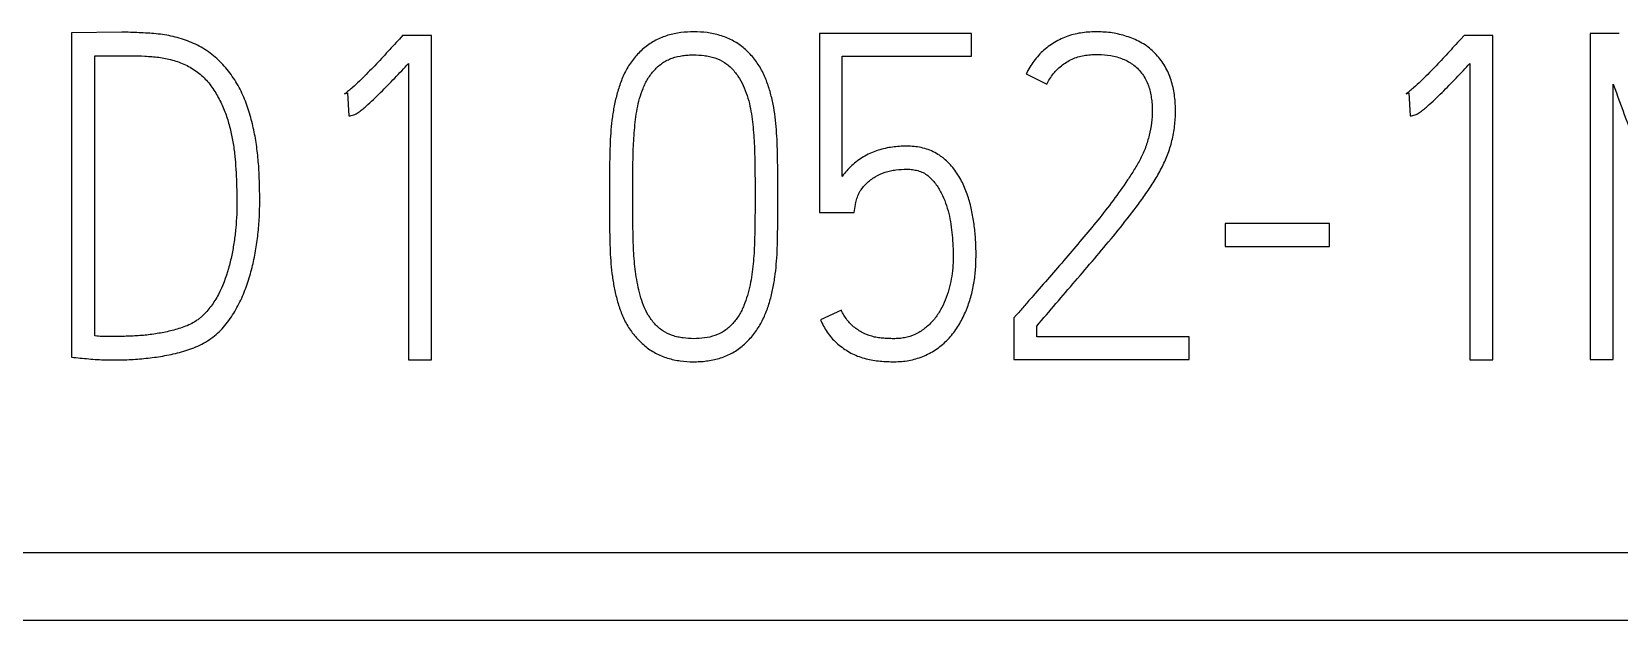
# Model space of a CAD drawing. Extents: x 0 to 420, y 0 to 297.
# Drawn here: x 142.26 to 150.06, y 167.31 to 170.2 of the extents above; entities that cross this region are included whole.
import ezdxf

# ---------------------------------------------------------------- set-up
doc = ezdxf.new("R2010")
doc.units = 0
doc.header["$LTSCALE"] = 23.1
doc.layers.add('10000_FRONT', color=7, linetype='CONTINUOUS')
doc.layers.add('10500_FRONT_LABELING', color=7, linetype='CONTINUOUS')

msp = doc.modelspace()

# ---------------------------------------------------------------- linework, layer by layer
at = {"layer": '10000_FRONT', "color": 7, "linetype": 'CONTINUOUS'}
for p, q in [((132.4961, 167.642), (161.6961, 167.642)), ((96.8961, 167.309), (161.6961, 167.309))]:
    msp.add_line(p, q, dxfattribs=at)
at = {"layer": '10500_FRONT_LABELING', "color": 7, "linetype": 'CONTINUOUS'}
for p, q in [((142.7048, 170.1961), (142.4582, 170.1939)), ((142.4582, 170.1939), (142.4582, 168.6005)), ((144.0832, 170.1806), (144.0675, 170.1628)), ((144.2244, 170.1806), (144.0832, 170.1806)), ((144.2244, 168.5872), (144.2244, 170.1806)), ((146.1295, 170.1894), (146.1295, 169.3107)), ((146.8759, 170.1894), (146.1295, 170.1894)), ((146.8759, 170.0785), (146.8759, 170.1894)), ((149.2943, 170.1806), (149.2786, 170.1628)), ((149.4355, 170.1806), (149.2943, 170.1806)), ((149.4355, 168.5872), (149.4355, 170.1806)), ((149.9129, 170.1894), (149.9129, 168.5894)), ((150.0563, 170.1894), (149.9129, 170.1894)), ((142.5725, 168.7048), (142.5725, 170.0807)), ((142.5725, 170.0807), (142.7496, 170.0807)), ((146.2416, 169.4882), (146.2416, 170.0785)), ((146.2416, 170.0785), (146.8759, 170.0785)), ((144.1123, 170.043), (144.1123, 168.5872)), ((147.1448, 169.9919), (147.2457, 169.9409)), ((149.3234, 170.043), (149.3234, 168.5872)), ((150.0272, 168.5894), (150.0272, 169.9409)), ((143.7985, 169.8943), (143.812, 169.8987)), ((143.812, 169.8987), (143.8187, 169.7856)), ((149.0096, 169.8943), (149.0231, 169.8987)), ((149.0231, 169.8987), (149.0298, 169.7856)), ((145.0985, 169.3994), (145.0985, 169.375)), ((145.2128, 169.375), (145.2128, 169.3994)), ((145.8135, 169.3994), (145.8135, 169.375)), ((145.9255, 169.375), (145.9255, 169.3994)), ((146.1295, 169.3107), (146.2998, 169.3107)), ((146.2998, 169.3107), (146.3088, 169.3595)), ((148.1221, 169.2574), (148.1221, 169.1442)), ((148.6331, 169.2574), (148.1221, 169.2574)), ((148.6331, 169.1442), (148.6331, 169.2574)), ((148.1221, 169.1442), (148.6331, 169.1442)), ((146.2371, 168.8313), (146.134, 168.7847)), ((147.0978, 168.8091), (147.0843, 168.7936)), ((147.0843, 168.7936), (147.0843, 168.5894)), ((147.1964, 168.7004), (147.1964, 168.7537)), ((147.945, 168.7004), (147.1964, 168.7004)), ((147.945, 168.5894), (147.945, 168.7004)), ((144.1123, 168.5872), (144.2244, 168.5872)), ((147.0843, 168.5894), (147.945, 168.5894)), ((149.3234, 168.5872), (149.4355, 168.5872)), ((149.9129, 168.5894), (150.0272, 168.5894))]:
    msp.add_line(p, q, dxfattribs=at)
for points, knots in [([(142.4582, 168.6005), (142.4722, 168.5991), (142.4861, 168.5978), (142.514, 168.5952), (142.5279, 168.5939), (142.5558, 168.5914), (142.5697, 168.5903), (142.5976, 168.5887), (142.6115, 168.5881), (142.6532, 168.5871), (142.6809, 168.587), (142.7364, 168.5885), (142.764, 168.59), (142.8193, 168.5945), (142.8469, 168.5976), (142.9021, 168.6056), (142.9296, 168.6106), (142.9708, 168.6197), (142.9845, 168.623), (143.0119, 168.6306), (143.0254, 168.6348), (143.0519, 168.6444), (143.0649, 168.6497), (143.0905, 168.6614), (143.1031, 168.6677), (143.1276, 168.6819), (143.1396, 168.6898), (143.162, 168.7069), (143.1726, 168.716), (143.2026, 168.7452), (143.2203, 168.7669), (143.2445, 168.8019), (143.2521, 168.8138), (143.2664, 168.8379), (143.2731, 168.8502), (143.2922, 168.8876), (143.3032, 168.9133), (143.3226, 168.9659), (143.3311, 168.9929), (143.3459, 169.0471), (143.3522, 169.0743), (143.3627, 169.1291), (143.3669, 169.1566), (143.3738, 169.2118), (143.3765, 169.2395), (143.3803, 169.2951), (143.3813, 169.3231), (143.3818, 169.3791), (143.3813, 169.4073), (143.3801, 169.4634), (143.3793, 169.4914), (143.3761, 169.5473), (143.3736, 169.5751), (143.3673, 169.6305), (143.3634, 169.6582), (143.3558, 169.6994), (143.3531, 169.7132), (143.347, 169.7405), (143.3438, 169.7542), (143.3367, 169.7815), (143.3329, 169.795), (143.3245, 169.8221), (143.32, 169.8355), (143.3049, 169.8751), (143.2933, 169.9006), (143.2733, 169.9378), (143.2662, 169.95), (143.251, 169.9739), (143.2429, 169.9856), (143.2258, 170.0081), (143.2169, 170.0189), (143.1983, 170.0398), (143.1886, 170.05), (143.1684, 170.0694), (143.1579, 170.0786), (143.1357, 170.0962), (143.124, 170.1045), (143.0881, 170.1272), (143.0629, 170.1396), (143.0237, 170.1551), (143.0104, 170.1597), (142.9834, 170.1682), (142.9697, 170.172), (142.9284, 170.1816), (142.9007, 170.1857), (142.8449, 170.1913), (142.817, 170.1929), (142.7749, 170.1948), (142.7609, 170.1953), (142.7329, 170.196), (142.7188, 170.1962), (142.7048, 170.1961)], [0, 0, 0, 0, 0.015625, 0.015625, 0.03125, 0.03125, 0.046875, 0.046875, 0.0625, 0.0625, 0.09375, 0.09375, 0.125, 0.125, 0.15625, 0.15625, 0.1875, 0.1875, 0.203125, 0.203125, 0.21875, 0.21875, 0.234375, 0.234375, 0.25, 0.25, 0.265625, 0.265625, 0.28125, 0.28125, 0.3125, 0.3125, 0.328125, 0.328125, 0.34375, 0.34375, 0.375, 0.375, 0.40625, 0.40625, 0.4375, 0.4375, 0.46875, 0.46875, 0.5, 0.5, 0.53125, 0.53125, 0.5625, 0.5625, 0.59375, 0.59375, 0.625, 0.625, 0.65625, 0.65625, 0.671875, 0.671875, 0.6875, 0.6875, 0.703125, 0.703125, 0.71875, 0.71875, 0.75, 0.75, 0.765625, 0.765625, 0.78125, 0.78125, 0.796875, 0.796875, 0.8125, 0.8125, 0.828125, 0.828125, 0.84375, 0.84375, 0.875, 0.875, 0.890625, 0.890625, 0.90625, 0.90625, 0.9375, 0.9375, 0.96875, 0.96875, 0.984375, 0.984375, 1, 1, 1, 1]), ([(144.0675, 170.1628), (144.057, 170.1509), (144.0461, 170.1394), (144.0246, 170.1161), (144.0139, 170.1044), (143.9815, 170.0695), (143.9597, 170.0464), (143.9158, 170.0007), (143.8937, 169.9778), (143.8594, 169.9449), (143.8478, 169.9342), (143.8298, 169.9186), (143.8238, 169.9135), (143.8116, 169.9034), (143.8053, 169.8986), (143.7985, 169.8943)], [0, 0, 0, 0, 0.125, 0.125, 0.25, 0.25, 0.5, 0.5, 0.75, 0.75, 0.875, 0.875, 0.9375, 0.9375, 1, 1, 1, 1]), ([(145.9255, 169.3994), (145.9255, 169.4418), (145.9253, 169.4842), (145.9243, 169.5689), (145.9239, 169.6113), (145.9204, 169.6958), (145.9171, 169.738), (145.9092, 169.801), (145.906, 169.8219), (145.8979, 169.8637), (145.893, 169.8845), (145.8811, 169.926), (145.8743, 169.9464), (145.8582, 169.9862), (145.8489, 170.0055), (145.8322, 170.0334), (145.8262, 170.0425), (145.8137, 170.0599), (145.8071, 170.0684), (145.7863, 170.0928), (145.7711, 170.1078), (145.7459, 170.1283), (145.7371, 170.1348), (145.7191, 170.1467), (145.7099, 170.1521), (145.6814, 170.1669), (145.6615, 170.1748), (145.6304, 170.1841), (145.6198, 170.1868), (145.5987, 170.1912), (145.5881, 170.1929), (145.5563, 170.1971), (145.5348, 170.1983), (145.4918, 170.1983), (145.4701, 170.1971), (145.4275, 170.1916), (145.4065, 170.1873), (145.3653, 170.175), (145.3449, 170.167), (145.3069, 170.1471), (145.289, 170.1353), (145.2639, 170.1149), (145.2558, 170.1076), (145.2404, 170.0925), (145.2331, 170.0846), (145.2192, 170.0683), (145.2125, 170.0598), (145.2, 170.0424), (145.194, 170.0333), (145.1774, 170.0055), (145.1681, 169.9862), (145.1521, 169.9467), (145.1452, 169.9264), (145.1332, 169.8853), (145.128, 169.8644), (145.1194, 169.8225), (145.116, 169.8015), (145.1073, 169.7384), (145.1038, 169.6962), (145.1001, 169.6116), (145.0997, 169.5691), (145.0987, 169.4843), (145.0985, 169.4419), (145.0985, 169.3994)], [0, 0, 0, 0, 0.0625, 0.0625, 0.125, 0.125, 0.1875, 0.1875, 0.21875, 0.21875, 0.25, 0.25, 0.28125, 0.28125, 0.3125, 0.3125, 0.328125, 0.328125, 0.34375, 0.34375, 0.375, 0.375, 0.390625, 0.390625, 0.40625, 0.40625, 0.4375, 0.4375, 0.453125, 0.453125, 0.46875, 0.46875, 0.5, 0.5, 0.53125, 0.53125, 0.5625, 0.5625, 0.59375, 0.59375, 0.625, 0.625, 0.640625, 0.640625, 0.65625, 0.65625, 0.671875, 0.671875, 0.6875, 0.6875, 0.71875, 0.71875, 0.75, 0.75, 0.78125, 0.78125, 0.8125, 0.8125, 0.875, 0.875, 0.9375, 0.9375, 1, 1, 1, 1]), ([(147.1964, 168.7537), (147.2278, 168.7904), (147.2592, 168.8272), (147.3222, 168.9007), (147.3537, 168.9374), (147.4168, 169.0108), (147.4484, 169.0474), (147.5109, 169.1213), (147.5419, 169.1584), (147.6033, 169.2331), (147.6337, 169.2708), (147.6778, 169.3284), (147.6922, 169.3478), (147.7206, 169.3871), (147.7346, 169.4069), (147.7616, 169.4472), (147.7747, 169.4678), (147.7993, 169.5096), (147.8108, 169.5309), (147.8261, 169.5637), (147.8309, 169.5748), (147.8399, 169.5972), (147.844, 169.6085), (147.8517, 169.6316), (147.8551, 169.6433), (147.8611, 169.667), (147.8638, 169.6789), (147.8707, 169.7146), (147.874, 169.7385), (147.8777, 169.7866), (147.8783, 169.8108), (147.8767, 169.8473), (147.8758, 169.8595), (147.873, 169.8838), (147.8712, 169.8959), (147.8646, 169.9318), (147.8587, 169.9554), (147.8457, 169.9898), (147.8407, 170.0011), (147.8297, 170.0228), (147.8237, 170.0334), (147.8105, 170.0536), (147.8032, 170.0633), (147.7876, 170.0819), (147.7792, 170.0908), (147.7617, 170.1081), (147.7526, 170.1162), (147.7333, 170.1308), (147.7232, 170.1374), (147.7022, 170.1494), (147.6913, 170.1549), (147.669, 170.1648), (147.6575, 170.1692), (147.6231, 170.1811), (147.5997, 170.1874), (147.5638, 170.1936), (147.5518, 170.1951), (147.5274, 170.1972), (147.5151, 170.1979), (147.4785, 170.1987), (147.4542, 170.1978), (147.418, 170.1936), (147.406, 170.1917), (147.382, 170.1868), (147.37, 170.1838), (147.335, 170.1729), (147.3128, 170.1632), (147.2809, 170.1451), (147.2705, 170.1384), (147.2506, 170.1242), (147.2316, 170.109), (147.2142, 170.0921), (147.1976, 170.0742), (147.1897, 170.0647), (147.1676, 170.0353), (147.1551, 170.0143), (147.1448, 169.9919)], [0, 0, 0, 0, 0.0625, 0.0625, 0.125, 0.125, 0.1875, 0.1875, 0.25, 0.25, 0.3125, 0.3125, 0.34375, 0.34375, 0.375, 0.375, 0.40625, 0.40625, 0.4375, 0.4375, 0.453125, 0.453125, 0.46875, 0.46875, 0.484375, 0.484375, 0.5, 0.5, 0.53125, 0.53125, 0.5625, 0.5625, 0.578125, 0.578125, 0.59375, 0.59375, 0.625, 0.625, 0.640625, 0.640625, 0.65625, 0.65625, 0.671875, 0.671875, 0.6875, 0.6875, 0.703125, 0.703125, 0.71875, 0.71875, 0.734375, 0.734375, 0.75, 0.75, 0.78125, 0.78125, 0.796875, 0.796875, 0.8125, 0.8125, 0.84375, 0.84375, 0.859375, 0.859375, 0.875, 0.875, 0.90625, 0.90625, 0.921875, 0.921875, 0.9375, 0.953125, 0.953125, 0.96875, 0.96875, 1, 1, 1, 1]), ([(149.2786, 170.1628), (149.2681, 170.1509), (149.2572, 170.1394), (149.2357, 170.1161), (149.225, 170.1044), (149.1926, 170.0695), (149.1708, 170.0464), (149.1269, 170.0007), (149.1048, 169.9778), (149.0705, 169.9449), (149.0589, 169.9342), (149.0409, 169.9186), (149.0349, 169.9135), (149.0227, 169.9034), (149.0164, 169.8986), (149.0096, 169.8943)], [0, 0, 0, 0, 0.125, 0.125, 0.25, 0.25, 0.5, 0.5, 0.75, 0.75, 0.875, 0.875, 0.9375, 0.9375, 1, 1, 1, 1]), ([(142.7496, 170.0807), (142.7724, 170.0807), (142.7951, 170.0801), (142.8405, 170.0777), (142.8631, 170.076), (142.9081, 170.0704), (142.9304, 170.0663), (142.9636, 170.0568), (142.9746, 170.0532), (142.996, 170.0452), (143.0066, 170.0408), (143.0273, 170.0311), (143.0374, 170.0258), (143.0571, 170.0141), (143.0668, 170.0077), (143.0943, 169.9869), (143.1106, 169.9711), (143.1402, 169.9365), (143.1534, 169.9175), (143.1772, 169.8785), (143.1879, 169.8584), (143.2065, 169.817), (143.2145, 169.7957), (143.2251, 169.7629), (143.2283, 169.7519), (143.2343, 169.7299), (143.2371, 169.7189), (143.2448, 169.6857), (143.2491, 169.6634), (143.2558, 169.6188), (143.2584, 169.5964), (143.2624, 169.5514), (143.2639, 169.5289), (143.2664, 169.4838), (143.2675, 169.4612), (143.269, 169.416), (143.2695, 169.3934), (143.2697, 169.348), (143.2693, 169.3253), (143.2675, 169.2801), (143.2659, 169.2576), (143.2617, 169.2127), (143.2591, 169.1904), (143.2526, 169.1458), (143.2488, 169.1235), (143.2395, 169.0793), (143.2341, 169.0573), (143.2154, 168.9916), (143.1998, 168.949), (143.1677, 168.8885), (143.1558, 168.8692), (143.1291, 168.8329), (143.1143, 168.8159), (143.0928, 168.7969), (143.0884, 168.7932), (143.0793, 168.7862), (143.0656, 168.7761), (143.051, 168.7674), (143.0307, 168.7574), (143.0201, 168.7532), (142.9987, 168.7454), (142.9878, 168.7417), (142.9551, 168.7319), (142.9331, 168.7269), (142.8888, 168.7181), (142.8443, 168.7109), (142.7994, 168.7067), (142.7654, 168.7047), (142.7541, 168.7042), (142.7314, 168.7034), (142.7201, 168.7031), (142.686, 168.7025), (142.6633, 168.7026), (142.6292, 168.7026), (142.6179, 168.7025), (142.5952, 168.703), (142.5839, 168.7036), (142.5725, 168.7048)], [0, 0, 0, 0, 0.03125, 0.03125, 0.0625, 0.0625, 0.09375, 0.09375, 0.109375, 0.109375, 0.125, 0.125, 0.140625, 0.140625, 0.15625, 0.15625, 0.1875, 0.1875, 0.21875, 0.21875, 0.25, 0.25, 0.28125, 0.28125, 0.296875, 0.296875, 0.3125, 0.3125, 0.34375, 0.34375, 0.375, 0.375, 0.40625, 0.40625, 0.4375, 0.4375, 0.46875, 0.46875, 0.5, 0.5, 0.53125, 0.53125, 0.5625, 0.5625, 0.59375, 0.59375, 0.625, 0.625, 0.6875, 0.6875, 0.71875, 0.71875, 0.75, 0.75, 0.757812, 0.757812, 0.765625, 0.78125, 0.78125, 0.796875, 0.796875, 0.8125, 0.8125, 0.84375, 0.84375, 0.875, 0.90625, 0.90625, 0.921875, 0.921875, 0.9375, 0.9375, 0.96875, 0.96875, 0.984375, 0.984375, 1, 1, 1, 1]), ([(145.2128, 169.3994), (145.2128, 169.4346), (145.213, 169.4697), (145.2138, 169.54), (145.2143, 169.5751), (145.2159, 169.6277), (145.2166, 169.6453), (145.2186, 169.6804), (145.2198, 169.6979), (145.2229, 169.7329), (145.2246, 169.7504), (145.229, 169.7854), (145.2316, 169.8028), (145.2382, 169.8372), (145.2421, 169.8542), (145.2515, 169.8878), (145.2569, 169.9044), (145.2668, 169.9288), (145.2704, 169.9369), (145.2784, 169.9528), (145.2827, 169.9606), (145.2968, 169.9831), (145.3073, 169.9973), (145.3253, 170.017), (145.3317, 170.0233), (145.345, 170.0349), (145.3519, 170.0403), (145.3664, 170.0503), (145.374, 170.0548), (145.3899, 170.0627), (145.3982, 170.0662), (145.4233, 170.0749), (145.4406, 170.0788), (145.4669, 170.0827), (145.4758, 170.0836), (145.4936, 170.0848), (145.5024, 170.0851), (145.5289, 170.0852), (145.5464, 170.0843), (145.5726, 170.0807), (145.5813, 170.0792), (145.5987, 170.0752), (145.6074, 170.0728), (145.6327, 170.0643), (145.6488, 170.0568), (145.6715, 170.0423), (145.6787, 170.037), (145.6923, 170.0255), (145.6986, 170.0194), (145.7105, 170.0062), (145.716, 169.9992), (145.7266, 169.9848), (145.7316, 169.9774), (145.7457, 169.9548), (145.7537, 169.9391), (145.7676, 169.9065), (145.7735, 169.8895), (145.7835, 169.8555), (145.7877, 169.8383), (145.7944, 169.8038), (145.7971, 169.7865), (145.8015, 169.7517), (145.8033, 169.7342), (145.8064, 169.6992), (145.8076, 169.6816), (145.8096, 169.6464), (145.8103, 169.6288), (145.812, 169.5759), (145.8125, 169.5406), (145.8133, 169.47), (145.8135, 169.4347), (145.8135, 169.3994)], [0, 0, 0, 0, 0.0625, 0.0625, 0.125, 0.125, 0.15625, 0.15625, 0.1875, 0.1875, 0.21875, 0.21875, 0.25, 0.25, 0.28125, 0.28125, 0.3125, 0.3125, 0.328125, 0.328125, 0.34375, 0.34375, 0.375, 0.375, 0.390625, 0.390625, 0.40625, 0.40625, 0.421875, 0.421875, 0.4375, 0.4375, 0.46875, 0.46875, 0.484375, 0.484375, 0.5, 0.5, 0.53125, 0.53125, 0.546875, 0.546875, 0.5625, 0.5625, 0.59375, 0.59375, 0.609375, 0.609375, 0.625, 0.625, 0.640625, 0.640625, 0.65625, 0.65625, 0.6875, 0.6875, 0.71875, 0.71875, 0.75, 0.75, 0.78125, 0.78125, 0.8125, 0.8125, 0.84375, 0.84375, 0.875, 0.875, 0.9375, 0.9375, 1, 1, 1, 1]), ([(147.2457, 169.9409), (147.2545, 169.9598), (147.2656, 169.9771), (147.2852, 170.0011), (147.2922, 170.0088), (147.3072, 170.0232), (147.3229, 170.0366), (147.34, 170.048), (147.3579, 170.0584), (147.3673, 170.0631), (147.396, 170.0751), (147.4159, 170.0802), (147.4466, 170.085), (147.457, 170.086), (147.4776, 170.0873), (147.4879, 170.0875), (147.5187, 170.0871), (147.5391, 170.0854), (147.5697, 170.0799), (147.5799, 170.0776), (147.5999, 170.072), (147.6097, 170.0688), (147.6288, 170.061), (147.6382, 170.0566), (147.6518, 170.0489), (147.6562, 170.0462), (147.6649, 170.0405), (147.6691, 170.0374), (147.6813, 170.028), (147.6889, 170.0211), (147.7031, 170.0062), (147.7098, 169.9982), (147.7218, 169.9811), (147.7271, 169.9723), (147.7366, 169.9539), (147.7408, 169.9445), (147.7479, 169.9249), (147.7508, 169.9149), (147.7556, 169.8948), (147.7575, 169.8847), (147.7605, 169.8644), (147.7617, 169.8541), (147.7631, 169.8335), (147.7635, 169.8231), (147.7634, 169.792), (147.7621, 169.7715), (147.757, 169.7308), (147.7532, 169.7107), (147.746, 169.6807), (147.7434, 169.6707), (147.7376, 169.6509), (147.7344, 169.641), (147.7237, 169.612), (147.7153, 169.5934), (147.6965, 169.5573), (147.6862, 169.5396), (147.6648, 169.5049), (147.6536, 169.4878), (147.6194, 169.4368), (147.5957, 169.4034), (147.5469, 169.3378), (147.5219, 169.3056), (147.4706, 169.2421), (147.4444, 169.2108), (147.3917, 169.1485), (147.3653, 169.1174), (147.3122, 169.0554), (147.2856, 169.0245), (147.2321, 168.9628), (147.2052, 168.9321), (147.1649, 168.886), (147.1515, 168.8706), (147.1246, 168.8399), (147.1111, 168.8246), (147.0978, 168.8091)], [0, 0, 0, 0, 0.03125, 0.03125, 0.046875, 0.046875, 0.0625, 0.078125, 0.078125, 0.09375, 0.09375, 0.125, 0.125, 0.140625, 0.140625, 0.15625, 0.15625, 0.1875, 0.1875, 0.203125, 0.203125, 0.21875, 0.21875, 0.234375, 0.234375, 0.242188, 0.242188, 0.25, 0.25, 0.265625, 0.265625, 0.28125, 0.28125, 0.296875, 0.296875, 0.3125, 0.3125, 0.328125, 0.328125, 0.34375, 0.34375, 0.359375, 0.359375, 0.375, 0.375, 0.40625, 0.40625, 0.4375, 0.4375, 0.453125, 0.453125, 0.46875, 0.46875, 0.5, 0.5, 0.53125, 0.53125, 0.5625, 0.5625, 0.625, 0.625, 0.6875, 0.6875, 0.75, 0.75, 0.8125, 0.8125, 0.875, 0.875, 0.9375, 0.9375, 0.96875, 0.96875, 1, 1, 1, 1]), ([(143.8187, 169.7856), (143.8229, 169.7856), (143.827, 169.7862), (143.8351, 169.7879), (143.8391, 169.7889), (143.847, 169.7917), (143.8507, 169.7935), (143.8579, 169.7976), (143.8613, 169.7998), (143.8715, 169.8068), (143.8781, 169.8119), (143.891, 169.8222), (143.8973, 169.8275), (143.9159, 169.8437), (143.9279, 169.8549), (143.9518, 169.8775), (143.9636, 169.889), (143.9986, 169.9239), (144.0216, 169.9475), (144.0672, 169.995), (144.0898, 170.019), (144.1123, 170.043)], [0, 0, 0, 0, 0.03125, 0.03125, 0.0625, 0.0625, 0.09375, 0.09375, 0.125, 0.125, 0.1875, 0.1875, 0.25, 0.25, 0.375, 0.375, 0.5, 0.5, 0.75, 0.75, 1, 1, 1, 1]), ([(149.0298, 169.7856), (149.034, 169.7856), (149.0381, 169.7862), (149.0462, 169.7879), (149.0502, 169.7889), (149.0581, 169.7917), (149.0618, 169.7935), (149.0689, 169.7976), (149.0724, 169.7998), (149.0826, 169.8068), (149.0892, 169.8119), (149.1021, 169.8222), (149.1084, 169.8275), (149.127, 169.8437), (149.139, 169.8549), (149.1629, 169.8775), (149.1747, 169.889), (149.2097, 169.9239), (149.2327, 169.9475), (149.2783, 169.995), (149.3009, 170.019), (149.3234, 170.043)], [0, 0, 0, 0, 0.03125, 0.03125, 0.0625, 0.0625, 0.09375, 0.09375, 0.125, 0.125, 0.1875, 0.1875, 0.25, 0.25, 0.375, 0.375, 0.5, 0.5, 0.75, 0.75, 1, 1, 1, 1]), ([(150.0272, 169.9409), (150.0471, 169.8843), (150.0681, 169.828), (150.1101, 169.7155), (150.1312, 169.6593), (150.1734, 169.5469), (150.1942, 169.4906), (150.2356, 169.3779), (150.2562, 169.3215), (150.2876, 169.237), (150.2982, 169.2089), (150.3192, 169.1527), (150.3296, 169.1246), (150.3607, 169.04), (150.3813, 168.9836), (150.4435, 168.8146), (150.4854, 168.7021), (150.527, 168.5894)], [0, 0, 0, 0, 0.125, 0.125, 0.25, 0.25, 0.375, 0.375, 0.5, 0.5, 0.5625, 0.5625, 0.625, 0.625, 0.75, 0.75, 1, 1, 1, 1]), ([(146.134, 168.7847), (146.1439, 168.7636), (146.1549, 168.7431), (146.1742, 168.7145), (146.1812, 168.7052), (146.1962, 168.6876), (146.2044, 168.6792), (146.2218, 168.6633), (146.2309, 168.656), (146.2497, 168.6422), (146.2593, 168.6358), (146.2792, 168.6238), (146.2895, 168.6183), (146.3108, 168.6085), (146.3219, 168.6042), (146.3441, 168.5967), (146.3554, 168.5935), (146.3781, 168.5879), (146.3895, 168.5857), (146.4128, 168.5825), (146.4246, 168.5815), (146.4481, 168.58), (146.4599, 168.5794), (146.4834, 168.5784), (146.4952, 168.5782), (146.5186, 168.5787), (146.5303, 168.5795), (146.5537, 168.5821), (146.5654, 168.5839), (146.5887, 168.5888), (146.6002, 168.5918), (146.634, 168.6024), (146.6556, 168.6116), (146.6867, 168.6288), (146.6969, 168.6352), (146.7163, 168.6487), (146.7256, 168.656), (146.7434, 168.6713), (146.752, 168.6794), (146.7682, 168.6965), (146.776, 168.7055), (146.7981, 168.7335), (146.811, 168.7531), (146.834, 168.7941), (146.844, 168.8154), (146.8572, 168.8483), (146.8613, 168.8595), (146.8687, 168.8818), (146.872, 168.8931), (146.8812, 168.927), (146.8859, 168.9499), (146.893, 168.9962), (146.8954, 169.0196), (146.8981, 169.0667), (146.8985, 169.0903), (146.8981, 169.1373), (146.8964, 169.1842), (146.8917, 169.2309), (146.8855, 169.2774), (146.8816, 169.3005), (146.8715, 169.3467), (146.8653, 169.3697), (146.8504, 169.4145), (146.8416, 169.4364), (146.8259, 169.4683), (146.8202, 169.4788), (146.808, 169.499), (146.8015, 169.5088), (146.7808, 169.5372), (146.7652, 169.5548), (146.7427, 169.5743), (146.738, 169.5781), (146.7285, 169.5853), (146.7237, 169.5887), (146.7089, 169.5985), (146.6986, 169.6043), (146.6772, 169.6146), (146.6661, 169.6191), (146.6434, 169.6264), (146.6319, 169.6292), (146.6086, 169.6335), (146.5968, 169.6349), (146.573, 169.6367), (146.561, 169.637), (146.5374, 169.6367), (146.5256, 169.636), (146.5021, 169.6341), (146.4904, 169.6328), (146.4671, 169.6292), (146.4555, 169.6269), (146.4325, 169.6212), (146.421, 169.6178), (146.3984, 169.6101), (146.3874, 169.6058), (146.366, 169.5958), (146.3556, 169.5902), (146.3353, 169.578), (146.3254, 169.5714), (146.3062, 169.5571), (146.2971, 169.5495), (146.2798, 169.5334), (146.2715, 169.525), (146.2558, 169.5073), (146.2484, 169.498), (146.2416, 169.4882)], [0, 0, 0, 0, 0.03125, 0.03125, 0.046875, 0.046875, 0.0625, 0.0625, 0.078125, 0.078125, 0.09375, 0.09375, 0.109375, 0.109375, 0.125, 0.125, 0.140625, 0.140625, 0.15625, 0.15625, 0.171875, 0.171875, 0.1875, 0.1875, 0.203125, 0.203125, 0.21875, 0.21875, 0.234375, 0.234375, 0.25, 0.25, 0.28125, 0.28125, 0.296875, 0.296875, 0.3125, 0.3125, 0.328125, 0.328125, 0.34375, 0.34375, 0.375, 0.375, 0.40625, 0.40625, 0.421875, 0.421875, 0.4375, 0.4375, 0.46875, 0.46875, 0.5, 0.5, 0.53125, 0.53125, 0.5625, 0.59375, 0.59375, 0.625, 0.625, 0.65625, 0.65625, 0.6875, 0.6875, 0.703125, 0.703125, 0.71875, 0.71875, 0.75, 0.75, 0.757812, 0.757812, 0.765625, 0.765625, 0.78125, 0.78125, 0.796875, 0.796875, 0.8125, 0.8125, 0.828125, 0.828125, 0.84375, 0.84375, 0.859375, 0.859375, 0.875, 0.875, 0.890625, 0.890625, 0.90625, 0.90625, 0.921875, 0.921875, 0.9375, 0.9375, 0.953125, 0.953125, 0.96875, 0.96875, 0.984375, 0.984375, 1, 1, 1, 1]), ([(146.3088, 169.3595), (146.3092, 169.3641), (146.3103, 169.3685), (146.3129, 169.3773), (146.3143, 169.3816), (146.3187, 169.3946), (146.3223, 169.4031), (146.3312, 169.4188), (146.3364, 169.4262), (146.3476, 169.4405), (146.3536, 169.4474), (146.3664, 169.4601), (146.3733, 169.466), (146.3879, 169.4768), (146.3955, 169.4818), (146.4188, 169.4957), (146.4351, 169.5034), (146.4608, 169.512), (146.4697, 169.5144), (146.4875, 169.5181), (146.4964, 169.5195), (146.5233, 169.5228), (146.5413, 169.524), (146.5684, 169.5236), (146.5776, 169.5231), (146.5957, 169.5208), (146.6046, 169.5191), (146.6176, 169.5154), (146.6219, 169.514), (146.6304, 169.5107), (146.6346, 169.5089), (146.6469, 169.5027), (146.6545, 169.4979), (146.6687, 169.4868), (146.6754, 169.4806), (146.688, 169.4674), (146.6937, 169.4604), (146.7045, 169.446), (146.7096, 169.4385), (146.7192, 169.4232), (146.7237, 169.4154), (146.7363, 169.3912), (146.7432, 169.3746), (146.755, 169.3408), (146.76, 169.3236), (146.7686, 169.2887), (146.7722, 169.2709), (146.7776, 169.2354), (146.7795, 169.2175), (146.7826, 169.1819), (146.7838, 169.1641), (146.7857, 169.1284), (146.7863, 169.1105), (146.7861, 169.0747), (146.7853, 169.0568), (146.7822, 169.0209), (146.7798, 169.0029), (146.7734, 168.9675), (146.7694, 168.95), (146.7597, 168.9154), (146.754, 168.8983), (146.7404, 168.8647), (146.7327, 168.8483), (146.715, 168.817), (146.7051, 168.802), (146.688, 168.7809), (146.6819, 168.774), (146.6692, 168.7611), (146.656, 168.7489), (146.6416, 168.738), (146.6267, 168.7278), (146.6188, 168.7231), (146.5948, 168.7103), (146.5781, 168.7037), (146.552, 168.697), (146.5431, 168.6953), (146.525, 168.6928), (146.516, 168.6921), (146.498, 168.6914), (146.489, 168.6915), (146.471, 168.692), (146.462, 168.6924), (146.444, 168.6937), (146.435, 168.6944), (146.4171, 168.6965), (146.408, 168.6979), (146.3815, 168.7037), (146.3646, 168.7096), (146.3402, 168.7213), (146.3322, 168.7257), (146.3169, 168.7354), (146.3096, 168.7406), (146.2955, 168.7517), (146.2888, 168.7577), (146.2761, 168.7705), (146.2702, 168.7775), (146.2539, 168.7993), (146.245, 168.815), (146.2371, 168.8313)], [0, 0, 0, 0, 0.007812, 0.007812, 0.015625, 0.015625, 0.03125, 0.03125, 0.046875, 0.046875, 0.0625, 0.0625, 0.078125, 0.078125, 0.09375, 0.09375, 0.125, 0.125, 0.140625, 0.140625, 0.15625, 0.15625, 0.1875, 0.1875, 0.203125, 0.203125, 0.21875, 0.21875, 0.226562, 0.226562, 0.234375, 0.234375, 0.25, 0.25, 0.265625, 0.265625, 0.28125, 0.28125, 0.296875, 0.296875, 0.3125, 0.3125, 0.34375, 0.34375, 0.375, 0.375, 0.40625, 0.40625, 0.4375, 0.4375, 0.46875, 0.46875, 0.5, 0.5, 0.53125, 0.53125, 0.5625, 0.5625, 0.59375, 0.59375, 0.625, 0.625, 0.65625, 0.65625, 0.6875, 0.6875, 0.703125, 0.703125, 0.71875, 0.734375, 0.734375, 0.75, 0.75, 0.78125, 0.78125, 0.796875, 0.796875, 0.8125, 0.8125, 0.828125, 0.828125, 0.84375, 0.84375, 0.859375, 0.859375, 0.875, 0.875, 0.90625, 0.90625, 0.921875, 0.921875, 0.9375, 0.9375, 0.953125, 0.953125, 0.96875, 0.96875, 1, 1, 1, 1]), ([(145.0985, 169.375), (145.0985, 169.3328), (145.0987, 169.2906), (145.0997, 169.2063), (145.1001, 169.1642), (145.1038, 169.0801), (145.1073, 169.0381), (145.1159, 168.9756), (145.1193, 168.9547), (145.1278, 168.9132), (145.1328, 168.8925), (145.1449, 168.8513), (145.1517, 168.831), (145.1677, 168.7914), (145.177, 168.7722), (145.1936, 168.7446), (145.1997, 168.7355), (145.2124, 168.7182), (145.2191, 168.7099), (145.2331, 168.6939), (145.2404, 168.6862), (145.2557, 168.6713), (145.2636, 168.6641), (145.28, 168.6503), (145.2886, 168.6437), (145.3063, 168.6315), (145.3153, 168.6258), (145.3434, 168.6106), (145.3632, 168.6025), (145.4045, 168.5899), (145.4254, 168.5855), (145.4676, 168.5798), (145.4889, 168.5784), (145.5211, 168.5783), (145.5318, 168.5786), (145.5532, 168.5798), (145.5639, 168.5807), (145.5955, 168.5847), (145.6163, 168.5889), (145.6469, 168.598), (145.6569, 168.6014), (145.6769, 168.6094), (145.6868, 168.614), (145.7152, 168.629), (145.7328, 168.6409), (145.7576, 168.6613), (145.7656, 168.6686), (145.781, 168.6837), (145.7883, 168.6915), (145.8092, 168.7159), (145.8218, 168.7331), (145.8387, 168.7607), (145.8439, 168.7701), (145.8536, 168.7892), (145.8581, 168.7989), (145.8705, 168.8282), (145.8776, 168.8483), (145.89, 168.889), (145.8953, 168.9097), (145.9041, 168.9516), (145.9077, 168.9726), (145.9165, 169.0358), (145.9202, 169.0781), (145.9239, 169.1628), (145.9243, 169.2052), (145.9253, 169.2901), (145.9255, 169.3325), (145.9255, 169.375)], [0, 0, 0, 0, 0.0625, 0.0625, 0.125, 0.125, 0.1875, 0.1875, 0.21875, 0.21875, 0.25, 0.25, 0.28125, 0.28125, 0.3125, 0.3125, 0.328125, 0.328125, 0.34375, 0.34375, 0.359375, 0.359375, 0.375, 0.375, 0.390625, 0.390625, 0.40625, 0.40625, 0.4375, 0.4375, 0.46875, 0.46875, 0.5, 0.5, 0.515625, 0.515625, 0.53125, 0.53125, 0.5625, 0.5625, 0.578125, 0.578125, 0.59375, 0.59375, 0.625, 0.625, 0.640625, 0.640625, 0.65625, 0.65625, 0.6875, 0.6875, 0.703125, 0.703125, 0.71875, 0.71875, 0.75, 0.75, 0.78125, 0.78125, 0.8125, 0.8125, 0.875, 0.875, 0.9375, 0.9375, 1, 1, 1, 1]), ([(145.8135, 169.375), (145.8135, 169.3399), (145.8133, 169.3048), (145.8124, 169.2346), (145.8119, 169.1995), (145.8102, 169.1468), (145.8094, 169.1293), (145.8072, 169.0943), (145.8058, 169.0768), (145.8006, 169.0246), (145.7961, 168.9899), (145.7853, 168.9383), (145.781, 168.9212), (145.7711, 168.8874), (145.7655, 168.8708), (145.7554, 168.8464), (145.7518, 168.8384), (145.7439, 168.8226), (145.7396, 168.8149), (145.7303, 168.7999), (145.7254, 168.7927), (145.7151, 168.7787), (145.7096, 168.7719), (145.6979, 168.7589), (145.6917, 168.7527), (145.6784, 168.741), (145.6713, 168.7356), (145.6494, 168.7208), (145.6336, 168.7131), (145.5999, 168.7013), (145.5827, 168.6975), (145.5479, 168.6925), (145.5302, 168.6915), (145.4948, 168.6915), (145.4772, 168.6926), (145.451, 168.6963), (145.4424, 168.6978), (145.4251, 168.7018), (145.4165, 168.7042), (145.3914, 168.7128), (145.3755, 168.7204), (145.3533, 168.7352), (145.3462, 168.7406), (145.3329, 168.7522), (145.3266, 168.7584), (145.3148, 168.7715), (145.3092, 168.7784), (145.2987, 168.7928), (145.2938, 168.8001), (145.2802, 168.8227), (145.2726, 168.8385), (145.2596, 168.8713), (145.2542, 168.8882), (145.2447, 168.9221), (145.2406, 168.9391), (145.2301, 168.9905), (145.2256, 169.025), (145.2205, 169.0771), (145.2191, 169.0946), (145.2169, 169.1295), (145.2161, 169.147), (145.2143, 169.1996), (145.2139, 169.2347), (145.213, 169.3048), (145.2128, 169.3399), (145.2128, 169.375)], [0, 0, 0, 0, 0.0625, 0.0625, 0.125, 0.125, 0.15625, 0.15625, 0.1875, 0.1875, 0.25, 0.25, 0.28125, 0.28125, 0.3125, 0.3125, 0.328125, 0.328125, 0.34375, 0.34375, 0.359375, 0.359375, 0.375, 0.375, 0.390625, 0.390625, 0.40625, 0.40625, 0.4375, 0.4375, 0.46875, 0.46875, 0.5, 0.5, 0.53125, 0.53125, 0.546875, 0.546875, 0.5625, 0.5625, 0.59375, 0.59375, 0.609375, 0.609375, 0.625, 0.625, 0.640625, 0.640625, 0.65625, 0.65625, 0.6875, 0.6875, 0.71875, 0.71875, 0.75, 0.75, 0.8125, 0.8125, 0.84375, 0.84375, 0.875, 0.875, 0.9375, 0.9375, 1, 1, 1, 1])]:
    msp.add_open_spline(points, degree=3, knots=knots, dxfattribs=at)

doc.saveas('drawing.dxf')
